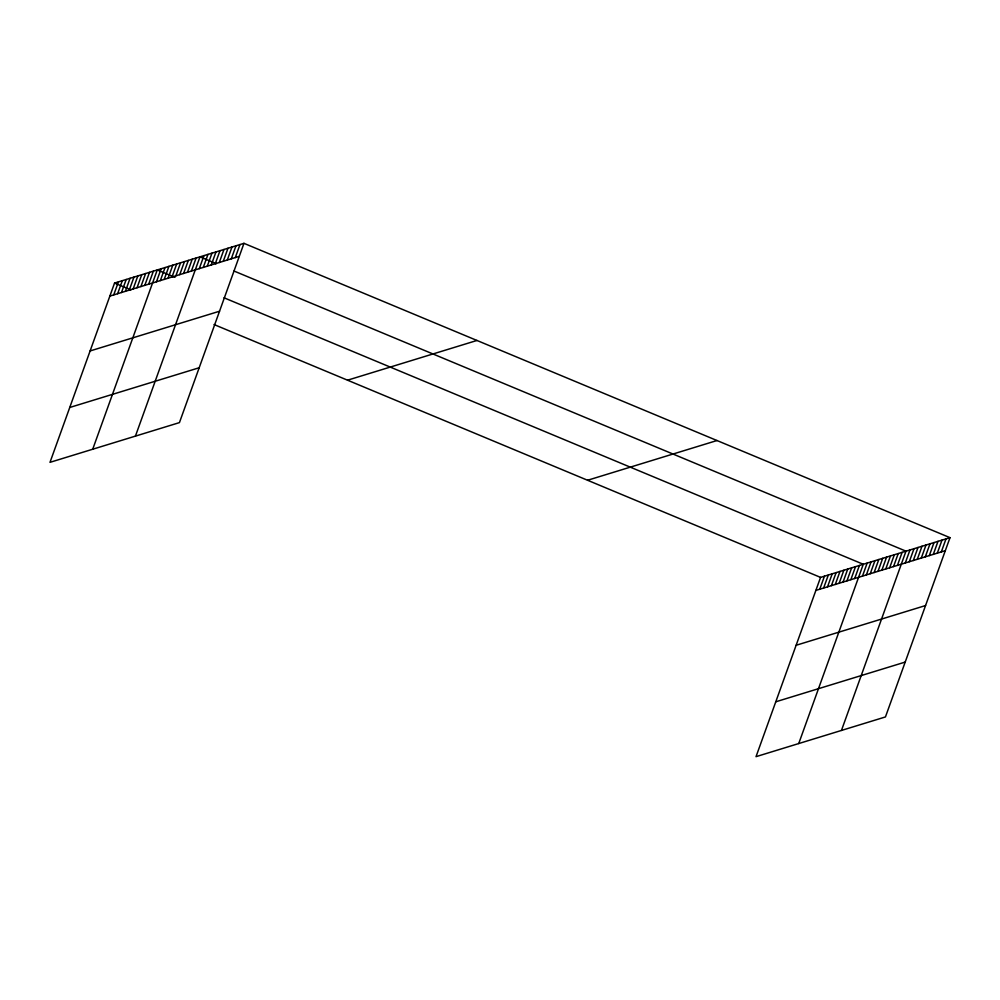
<?xml version="1.0" encoding="UTF-8"?>
<svg xmlns="http://www.w3.org/2000/svg" width="1000" height="1000" viewBox="0 0 1000 1000"><rect width="100%" height="100%" fill="white"/><g stroke="black" fill="none" stroke-linecap="round" stroke-linejoin="round"><path stroke-width="1.5" d="M243.975 243.337L114.55 283.062L50 462.337L179.438 422.612L243.975 243.337L950 537.663L885.45 716.938L756.025 756.663L820.562 577.388L950 537.663M113.737 294.9L118.425 281.875M117.625 293.712L122.312 280.675M121.5 292.512L126.188 279.488M125.388 291.325L130.075 278.3M129.262 290.138L133.963 277.1M133.15 288.938L137.838 275.912M137.037 287.75L141.725 274.725M140.912 286.562L145.612 273.525M144.8 285.363L149.488 272.337M148.688 284.175L153.375 271.15M92.713 449.237L157.262 269.95L174.975 277.337M156.45 281.788L161.137 268.762M160.338 280.6L165.025 267.575M164.213 279.413L168.912 266.375M168.1 278.212L172.787 265.188M171.988 277.025L176.675 264M175.863 275.837L180.55 262.8M179.75 274.637L184.438 261.613M183.625 273.45L188.325 260.413M187.512 272.25L192.2 259.225M191.4 271.062L196.088 258.038M135.425 436.125L199.975 256.837L216.325 263.663M199.275 268.65L203.975 255.613M203.275 267.413L207.975 254.387M207.275 266.188L211.975 253.162M211.287 264.962L215.975 251.925M215.287 263.738L219.975 250.7M219.288 262.5L223.975 249.475M223.287 261.275L227.975 248.25M227.288 260.05L231.975 247.025M231.287 258.825L235.975 245.787M235.287 257.587L239.975 244.562M819.762 589.225L824.45 576.188M823.637 588.025L828.337 575M827.525 586.838L832.212 573.812M831.413 585.65L836.1 572.612M835.288 584.45L839.987 571.425M839.175 583.263L843.863 570.237M843.062 582.075L847.75 569.038M846.938 580.875L851.637 567.85M850.825 579.688L855.512 566.663M854.712 578.5L859.4 565.462M798.737 743.55L863.275 564.275L224.025 297.787M862.475 576.112L867.163 563.088M866.35 574.925L871.05 561.888M870.238 573.725L874.925 560.7M874.125 572.537L878.812 559.513M878 571.35L882.7 558.312M881.888 570.15L886.575 557.125M885.775 568.962L890.462 555.938M889.65 567.775L894.35 554.738M893.538 566.575L898.225 553.55M897.425 565.388L902.113 552.35M841.45 730.45L905.987 551.163L234.037 271.038M905.3 562.962L909.987 549.938M909.3 561.737L914 548.713M913.3 560.513L918 547.475M917.3 559.288L922 546.25M921.3 558.05L926 545.025M925.3 556.825L930 543.8M929.312 555.6L934 542.562M933.312 554.375L938 541.337M937.312 553.138L942 540.112M941.312 551.912L946 538.888M109.85 296.087L239.288 256.363M90.1 350.95L219.537 311.225M69.75 407.475L199.188 367.75M347.537 380.188L476.962 340.462M587.575 480.262L717.013 440.525M815.875 590.413L945.312 550.688M796.125 645.275L925.562 605.55M775.775 701.8L905.212 662.075M114.55 283.062L130.9 289.875M214.013 324.525L820.562 577.388"/></g></svg>
